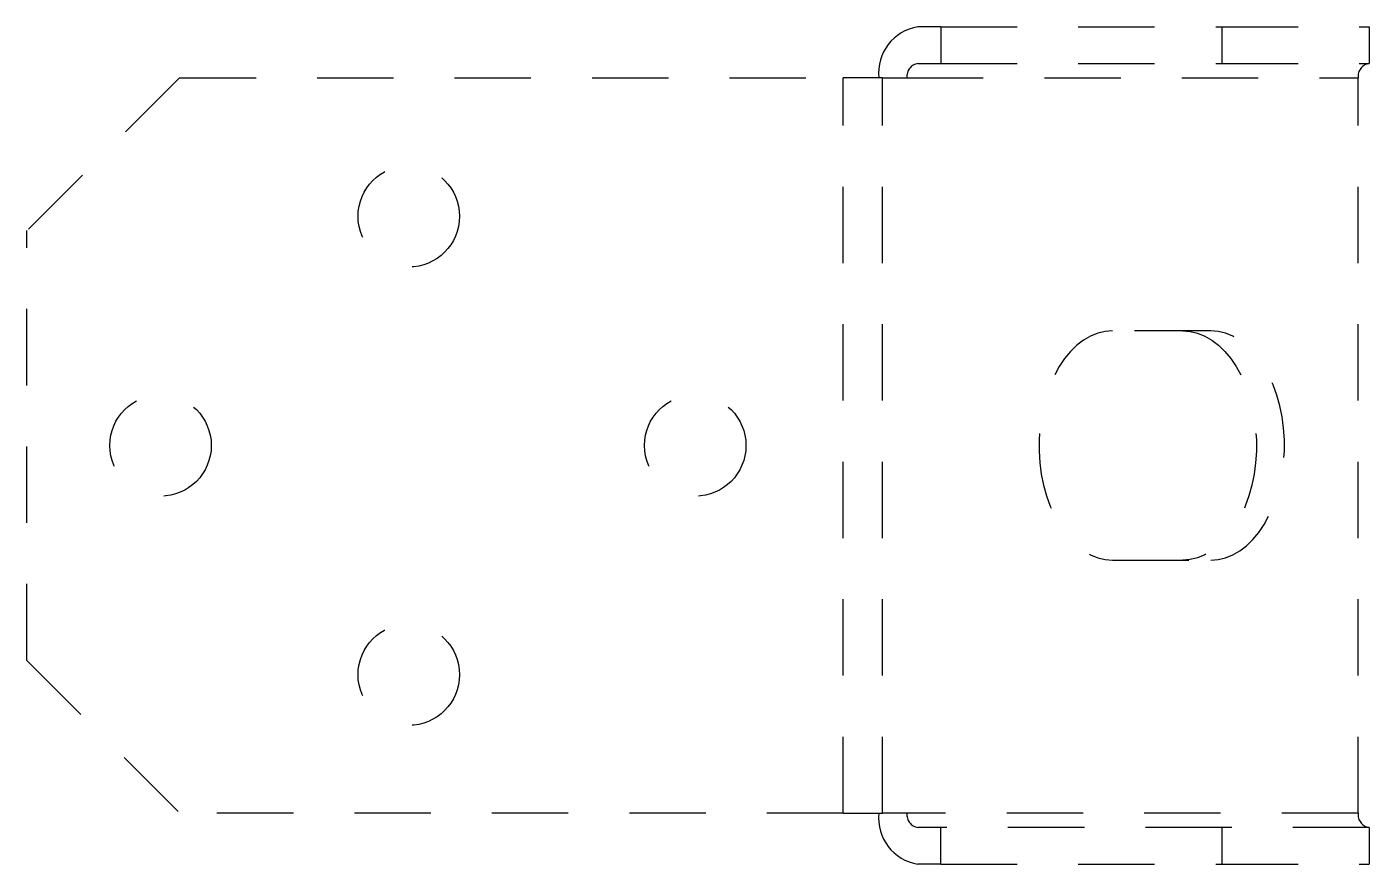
# Model space of a CAD drawing. Header units: inches. Extents: x -7.4 to 8.8, y -0.7 to 0.7.
# Drawn here: x -7.438 to -5.241, y -0.685 to 0.685 of the extents above.
import ezdxf

# ---------------------------------------------------------------- set-up
doc = ezdxf.new("R2010")
doc.units = ezdxf.units.IN
doc.header["$LTSCALE"] = 0.5
doc.header["$MEASUREMENT"] = 0
doc.linetypes.add('HIDDEN', pattern=[0.375, 0.25, -0.125])
doc.layers.add('Joiner', color=11, linetype='CONTINUOUS', plot=False)

msp = doc.modelspace()

# ---------------------------------------------------------------- linework, layer by layer
at = {"layer": 'Joiner', "linetype": 'HIDDEN', "transparency": 16777216}
for p, q in [((-5.942, 0.685), (-5.9792, 0.685)), ((-5.942, 0.685), (-5.942, 0.6252)), ((-5.942, 0.685), (-5.482, 0.685)), ((-5.482, 0.685), (-5.482, 0.6252)), ((-5.482, 0.685), (-5.2409, 0.685)), ((-5.2409, 0.685), (-5.2409, 0.6252)), ((-5.9792, 0.6252), (-5.942, 0.6252)), ((-5.942, 0.6252), (-5.482, 0.6252)), ((-5.482, 0.6252), (-5.2409, 0.6252)), ((-7.1875, 0.6016), (-7.4375, 0.3516)), ((-7.1875, 0.6016), (-6.1014, 0.6016)), ((-6.0375, 0.6016), (-6.1014, 0.6016)), ((-6.1014, -0.6016), (-6.1014, 0.6016)), ((-6.0375, -0.6016), (-6.0375, 0.6016)), ((-6.0375, 0.6016), (-5.9973, 0.6016)), ((-5.9973, 0.6016), (-5.259, 0.6016)), ((-5.259, -0.6016), (-5.259, 0.6016)), ((-7.4375, -0.3516), (-7.4375, 0.3516)), ((-5.5001, 0.1875), (-5.6608, 0.1875)), ((-5.6608, -0.1875), (-5.5001, -0.1875)), ((-7.4375, -0.3516), (-7.1875, -0.6016)), ((-6.1014, -0.6016), (-7.1875, -0.6016)), ((-6.1014, -0.6016), (-6.0375, -0.6016)), ((-5.9973, -0.6016), (-6.0375, -0.6016)), ((-5.259, -0.6016), (-5.9973, -0.6016)), ((-5.942, -0.6252), (-5.9792, -0.6252)), ((-5.942, -0.685), (-5.942, -0.6252)), ((-5.482, -0.6252), (-5.942, -0.6252)), ((-5.482, -0.6252), (-5.482, -0.685)), ((-5.2409, -0.6252), (-5.482, -0.6252)), ((-5.2409, -0.6252), (-5.2409, -0.685)), ((-5.942, -0.685), (-5.9792, -0.685)), ((-5.942, -0.685), (-5.482, -0.685)), ((-5.482, -0.685), (-5.2409, -0.685))]:
    msp.add_line(p, q, dxfattribs=at)
at = {"layer": 'Joiner', "linetype": 'HIDDEN', "transparency": 16777216, "flags": 128}
for points in [[(-5.6608, 0.1875), (-5.673, 0.1865), (-5.685, 0.1837), (-5.6968, 0.1789), (-5.7083, 0.1723), (-5.7192, 0.1639), (-5.7296, 0.1539), (-5.7393, 0.1423), (-5.7481, 0.1292), (-5.7561, 0.1148), (-5.763, 0.0992), (-5.769, 0.0826), (-5.7738, 0.0651), (-5.7774, 0.047), (-5.7799, 0.0284), (-5.7811, 0.0095), (-5.7811, -0.0095), (-5.7799, -0.0284), (-5.7774, -0.047), (-5.7738, -0.0651), (-5.769, -0.0826), (-5.763, -0.0992), (-5.7561, -0.1148), (-5.7481, -0.1292), (-5.7393, -0.1423), (-5.7296, -0.1539), (-5.7192, -0.1639), (-5.7083, -0.1723), (-5.6968, -0.1789), (-5.685, -0.1837), (-5.673, -0.1865), (-5.6608, -0.1875)], [(-5.5459, 0.1875), (-5.5337, 0.1865), (-5.5216, 0.1837), (-5.5098, 0.1789), (-5.4983, 0.1723), (-5.4874, 0.1639), (-5.477, 0.1539), (-5.4674, 0.1423), (-5.4585, 0.1292), (-5.4506, 0.1148), (-5.4436, 0.0992), (-5.4377, 0.0826), (-5.4328, 0.0651), (-5.4292, 0.047), (-5.4267, 0.0284), (-5.4255, 0.0095), (-5.4255, -0.0095), (-5.4267, -0.0284), (-5.4292, -0.047), (-5.4328, -0.0651), (-5.4377, -0.0826), (-5.4436, -0.0992), (-5.4506, -0.1148), (-5.4585, -0.1292), (-5.4674, -0.1423), (-5.477, -0.1539), (-5.4874, -0.1639), (-5.4983, -0.1723), (-5.5098, -0.1789), (-5.5216, -0.1837), (-5.5337, -0.1865), (-5.5459, -0.1875)], [(-5.5001, -0.1875), (-5.4879, -0.1865), (-5.4758, -0.1837), (-5.464, -0.1789), (-5.4525, -0.1723), (-5.4416, -0.1639), (-5.4312, -0.1539), (-5.4216, -0.1423), (-5.4127, -0.1292), (-5.4048, -0.1148), (-5.3978, -0.0992), (-5.3919, -0.0826), (-5.387, -0.0651), (-5.3834, -0.047), (-5.3809, -0.0284), (-5.3797, -0.0095), (-5.3797, 0.0095), (-5.3809, 0.0284), (-5.3834, 0.047), (-5.387, 0.0651), (-5.3919, 0.0826), (-5.3978, 0.0992), (-5.4048, 0.1148), (-5.4127, 0.1292), (-5.4216, 0.1423), (-5.4312, 0.1539), (-5.4416, 0.1639), (-5.4525, 0.1723), (-5.464, 0.1789), (-5.4758, 0.1837), (-5.4879, 0.1865), (-5.5001, 0.1875)]]:
    msp.add_lwpolyline(points, dxfattribs=at)
at = {"layer": 'Joiner', "linetype": 'HIDDEN', "transparency": 16777216}
for centre in [(-6.8125, 0.375), (-7.2187, 0), (-6.3437, 0), (-6.8125, -0.375)]:
    msp.add_circle(centre, 0.083, dxfattribs=at)
for centre, radius, start, end in [((-5.968, 0.6102), 0.0756, 98.5517, 186.5409), ((-5.976, 0.604), 0.0214, 98.5517, 186.5409), ((-5.2377, 0.604), 0.0214, 98.5517, 186.5409), ((-5.968, -0.6102), 0.0756, 173.4591, 261.4483), ((-5.976, -0.604), 0.0214, 173.4591, 261.4483), ((-5.2377, -0.604), 0.0214, 173.4591, 261.4483)]:
    msp.add_arc(centre, radius, start, end, dxfattribs=at)

doc.saveas('drawing.dxf')
